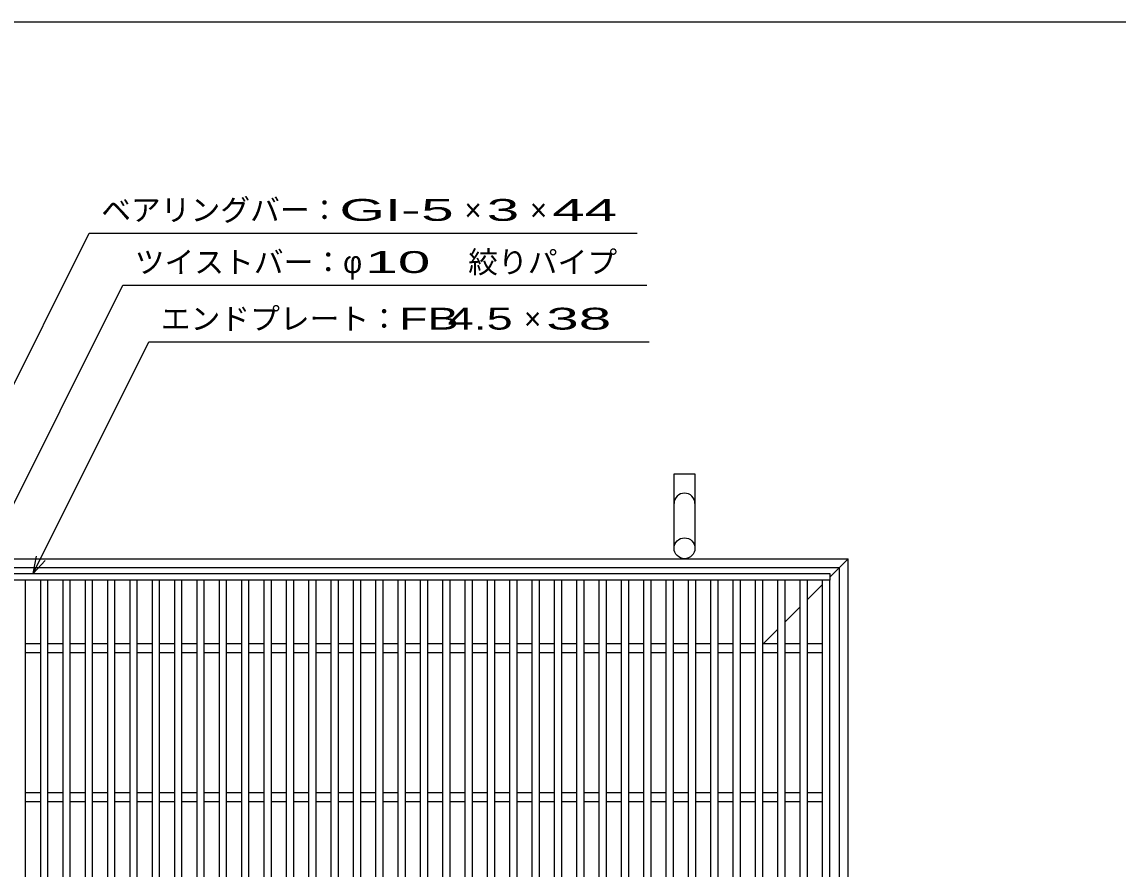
# Model space of a CAD drawing. Units: millimetres, scale not verified. Extents: x -1456 to 1385, y -1026 to 843.
# Drawn here: x -932 to -196, y 274 to 843 of the extents above; entities that cross this region are included whole.
import ezdxf
from ezdxf.enums import TextEntityAlignment as Align

# ---------------------------------------------------------------- set-up
doc = ezdxf.new("R2010")
doc.units = ezdxf.units.MM
doc.header["$LTSCALE"] = 8
for name, color, linetype, lineweight in [('0_2', 150, 'Continuous', 25), ('16', 3, 'Continuous', 25), ('19', 6, 'Continuous', 25), ('22', 4, 'Continuous', 25)]:
    doc.layers.add(name, color=color, linetype=linetype, lineweight=lineweight)
doc.styles.add('ベクトル', font='')
doc.styles.get('ベクトル').set_extended_font_data('ベクトル')

msp = doc.modelspace()

# ---------------------------------------------------------------- linework, layer by layer
at = {"layer": '0_2'}
msp.add_line((-1383.2, 842.8), (1384.8, 842.8), dxfattribs=at)
at = {"layer": '16'}
for p, q in [((-1085, 472.5), (-390, 472.5)), ((-390, 472.5), (-390, 468)), ((-390, 468), (-1085, 468)), ((-930, 468), (-935, 468)), ((-930, -223), (-930, 468)), ((-920, 468), (-920, -223)), ((-915, 468), (-920, 468)), ((-915, -223), (-915, 468)), ((-905, 468), (-905, -223)), ((-900, 468), (-905, 468)), ((-900, -223), (-900, 468)), ((-890, 468), (-890, -223)), ((-885, 468), (-890, 468)), ((-885, -223), (-885, 468)), ((-875, 468), (-875, -223)), ((-870, 468), (-875, 468)), ((-870, -223), (-870, 468)), ((-860, 468), (-860, -223)), ((-855, 468), (-860, 468)), ((-855, -223), (-855, 468)), ((-845, 468), (-845, -223)), ((-840, 468), (-845, 468)), ((-840, -223), (-840, 468)), ((-830, 468), (-830, -223)), ((-825, 468), (-830, 468)), ((-825, -223), (-825, 468)), ((-815, 468), (-815, -223)), ((-810, 468), (-815, 468)), ((-810, -223), (-810, 468)), ((-800, 468), (-800, -223)), ((-795, 468), (-800, 468)), ((-795, -223), (-795, 468)), ((-785, 468), (-785, -223)), ((-780, 468), (-785, 468)), ((-780, -223), (-780, 468)), ((-770, 468), (-770, -223)), ((-765, 468), (-770, 468)), ((-765, -223), (-765, 468)), ((-755, 468), (-755, -223)), ((-750, 468), (-755, 468)), ((-750, -223), (-750, 468)), ((-740, 468), (-740, -223)), ((-735, 468), (-740, 468)), ((-735, -223), (-735, 468)), ((-725, 468), (-725, -223)), ((-720, 468), (-725, 468)), ((-720, -223), (-720, 468)), ((-710, 468), (-710, -223)), ((-705, 468), (-710, 468)), ((-705, -223), (-705, 468)), ((-695, 468), (-695, -223)), ((-690, 468), (-695, 468)), ((-690, -223), (-690, 468)), ((-680, 468), (-680, -223)), ((-675, 468), (-680, 468)), ((-675, -223), (-675, 468)), ((-665, 468), (-665, -223)), ((-660, 468), (-665, 468)), ((-660, -223), (-660, 468)), ((-650, 468), (-650, -223)), ((-645, 468), (-650, 468)), ((-645, -223), (-645, 468)), ((-635, 468), (-635, -223)), ((-630, 468), (-635, 468)), ((-630, -223), (-630, 468)), ((-620, 468), (-620, -223)), ((-615, 468), (-620, 468)), ((-615, -223), (-615, 468)), ((-605, 468), (-605, -223)), ((-600, 468), (-605, 468)), ((-600, -223), (-600, 468)), ((-590, 468), (-590, -223)), ((-585, 468), (-590, 468)), ((-585, -223), (-585, 468)), ((-575, 468), (-575, -223)), ((-570, 468), (-575, 468)), ((-570, -223), (-570, 468)), ((-560, 468), (-560, -223)), ((-555, 468), (-560, 468)), ((-555, -223), (-555, 468)), ((-545, 468), (-545, -223)), ((-540, 468), (-545, 468)), ((-540, -223), (-540, 468)), ((-530, 468), (-530, -223)), ((-525, 468), (-530, 468)), ((-525, -223), (-525, 468)), ((-515, 468), (-515, -223)), ((-510, 468), (-515, 468)), ((-510, -223), (-510, 468)), ((-500, 468), (-500, -223)), ((-495, 468), (-500, 468)), ((-495, -223), (-495, 468)), ((-485, 468), (-485, -223)), ((-480, 468), (-485, 468)), ((-480, -223), (-480, 468)), ((-470, 468), (-470, -223)), ((-465, 468), (-470, 468)), ((-465, -223), (-465, 468)), ((-455, 468), (-455, -223)), ((-450, 468), (-455, 468)), ((-450, -223), (-450, 468)), ((-440, 468), (-440, -223)), ((-435, 468), (-440, 468)), ((-435, -223), (-435, 468)), ((-425, 468), (-425, -223)), ((-420, 468), (-425, 468)), ((-420, -223), (-420, 468)), ((-410, 468), (-410, -223)), ((-405, 468), (-410, 468)), ((-405, -223), (-405, 468)), ((-395, 468), (-395, -223)), ((-390, 468), (-395, 468)), ((-390, -223), (-390, 468)), ((-930, 425.5), (-920, 425.5)), ((-915, 425.5), (-905, 425.5)), ((-900, 425.5), (-890, 425.5)), ((-885, 425.5), (-875, 425.5)), ((-870, 425.5), (-860, 425.5)), ((-855, 425.5), (-845, 425.5)), ((-840, 425.5), (-830, 425.5)), ((-825, 425.5), (-815, 425.5)), ((-810, 425.5), (-800, 425.5)), ((-795, 425.5), (-785, 425.5)), ((-780, 425.5), (-770, 425.5)), ((-765, 425.5), (-755, 425.5)), ((-750, 425.5), (-740, 425.5)), ((-735, 425.5), (-725, 425.5)), ((-720, 425.5), (-710, 425.5)), ((-705, 425.5), (-695, 425.5)), ((-690, 425.5), (-680, 425.5)), ((-675, 425.5), (-665, 425.5)), ((-660, 425.5), (-650, 425.5)), ((-645, 425.5), (-635, 425.5)), ((-630, 425.5), (-620, 425.5)), ((-615, 425.5), (-605, 425.5)), ((-600, 425.5), (-590, 425.5)), ((-585, 425.5), (-575, 425.5)), ((-570, 425.5), (-560, 425.5)), ((-555, 425.5), (-545, 425.5)), ((-540, 425.5), (-530, 425.5)), ((-525, 425.5), (-515, 425.5)), ((-510, 425.5), (-500, 425.5)), ((-495, 425.5), (-485, 425.5)), ((-480, 425.5), (-470, 425.5)), ((-465, 425.5), (-455, 425.5)), ((-450, 425.5), (-440, 425.5)), ((-435, 425.5), (-425, 425.5)), ((-420, 425.5), (-410, 425.5)), ((-405, 425.5), (-395, 425.5)), ((-930, 419.5), (-920, 419.5)), ((-915, 419.5), (-905, 419.5)), ((-900, 419.5), (-890, 419.5)), ((-885, 419.5), (-875, 419.5)), ((-870, 419.5), (-860, 419.5)), ((-855, 419.5), (-845, 419.5)), ((-840, 419.5), (-830, 419.5)), ((-825, 419.5), (-815, 419.5)), ((-810, 419.5), (-800, 419.5)), ((-795, 419.5), (-785, 419.5)), ((-780, 419.5), (-770, 419.5)), ((-765, 419.5), (-755, 419.5)), ((-750, 419.5), (-740, 419.5)), ((-735, 419.5), (-725, 419.5)), ((-720, 419.5), (-710, 419.5)), ((-705, 419.5), (-695, 419.5)), ((-690, 419.5), (-680, 419.5)), ((-675, 419.5), (-665, 419.5)), ((-660, 419.5), (-650, 419.5)), ((-645, 419.5), (-635, 419.5)), ((-630, 419.5), (-620, 419.5)), ((-615, 419.5), (-605, 419.5)), ((-600, 419.5), (-590, 419.5)), ((-585, 419.5), (-575, 419.5)), ((-570, 419.5), (-560, 419.5)), ((-555, 419.5), (-545, 419.5)), ((-540, 419.5), (-530, 419.5)), ((-525, 419.5), (-515, 419.5)), ((-510, 419.5), (-500, 419.5)), ((-495, 419.5), (-485, 419.5)), ((-480, 419.5), (-470, 419.5)), ((-465, 419.5), (-455, 419.5)), ((-450, 419.5), (-440, 419.5)), ((-435, 419.5), (-425, 419.5)), ((-420, 419.5), (-410, 419.5)), ((-405, 419.5), (-395, 419.5)), ((-930, 325.5), (-920, 325.5)), ((-915, 325.5), (-905, 325.5)), ((-900, 325.5), (-890, 325.5)), ((-885, 325.5), (-875, 325.5)), ((-870, 325.5), (-860, 325.5)), ((-855, 325.5), (-845, 325.5)), ((-840, 325.5), (-830, 325.5)), ((-825, 325.5), (-815, 325.5)), ((-810, 325.5), (-800, 325.5)), ((-795, 325.5), (-785, 325.5)), ((-780, 325.5), (-770, 325.5)), ((-765, 325.5), (-755, 325.5)), ((-750, 325.5), (-740, 325.5)), ((-735, 325.5), (-725, 325.5)), ((-720, 325.5), (-710, 325.5)), ((-705, 325.5), (-695, 325.5)), ((-690, 325.5), (-680, 325.5)), ((-675, 325.5), (-665, 325.5)), ((-660, 325.5), (-650, 325.5)), ((-645, 325.5), (-635, 325.5)), ((-630, 325.5), (-620, 325.5)), ((-615, 325.5), (-605, 325.5)), ((-600, 325.5), (-590, 325.5)), ((-585, 325.5), (-575, 325.5)), ((-570, 325.5), (-560, 325.5)), ((-555, 325.5), (-545, 325.5)), ((-540, 325.5), (-530, 325.5)), ((-525, 325.5), (-515, 325.5)), ((-510, 325.5), (-500, 325.5)), ((-495, 325.5), (-485, 325.5)), ((-480, 325.5), (-470, 325.5)), ((-465, 325.5), (-455, 325.5)), ((-450, 325.5), (-440, 325.5)), ((-435, 325.5), (-425, 325.5)), ((-420, 325.5), (-410, 325.5)), ((-405, 325.5), (-395, 325.5)), ((-930, 319.5), (-920, 319.5)), ((-915, 319.5), (-905, 319.5)), ((-900, 319.5), (-890, 319.5)), ((-885, 319.5), (-875, 319.5)), ((-870, 319.5), (-860, 319.5)), ((-855, 319.5), (-845, 319.5)), ((-840, 319.5), (-830, 319.5)), ((-825, 319.5), (-815, 319.5)), ((-810, 319.5), (-800, 319.5)), ((-795, 319.5), (-785, 319.5)), ((-780, 319.5), (-770, 319.5)), ((-765, 319.5), (-755, 319.5)), ((-750, 319.5), (-740, 319.5)), ((-735, 319.5), (-725, 319.5)), ((-720, 319.5), (-710, 319.5)), ((-705, 319.5), (-695, 319.5)), ((-690, 319.5), (-680, 319.5)), ((-675, 319.5), (-665, 319.5)), ((-660, 319.5), (-650, 319.5)), ((-645, 319.5), (-635, 319.5)), ((-630, 319.5), (-620, 319.5)), ((-615, 319.5), (-605, 319.5)), ((-600, 319.5), (-590, 319.5)), ((-585, 319.5), (-575, 319.5)), ((-570, 319.5), (-560, 319.5)), ((-555, 319.5), (-545, 319.5)), ((-540, 319.5), (-530, 319.5)), ((-525, 319.5), (-515, 319.5)), ((-510, 319.5), (-500, 319.5)), ((-495, 319.5), (-485, 319.5)), ((-480, 319.5), (-470, 319.5)), ((-465, 319.5), (-455, 319.5)), ((-450, 319.5), (-440, 319.5)), ((-435, 319.5), (-425, 319.5)), ((-420, 319.5), (-410, 319.5)), ((-405, 319.5), (-395, 319.5))]:
    msp.add_line(p, q, dxfattribs=at)
at = {"layer": '19'}
for p, q in [((-494.5, 489.5), (-494.5, 539.5)), ((-494.5, 539.5), (-480.5, 539.5)), ((-480.5, 539.5), (-480.5, 489.5)), ((-1097.5, 482.5), (-377.5, 482.5)), ((-390, 470), (-377.5, 482.5)), ((-377.5, -237.5), (-377.5, 482.5)), ((-1091.5, 476.5), (-383.5, 476.5)), ((-383.5, -231.5), (-383.5, 476.5)), ((-405, 455), (-395, 465)), ((-420, 440), (-410, 450)), ((-434.5, 425.5), (-425, 435))]:
    msp.add_line(p, q, dxfattribs=at)
msp.add_circle((-487.5, 489.5), 7, dxfattribs=at)
msp.add_arc((-487.5, 519.5), 7, 0, 180, dxfattribs=at)
at = {"layer": '22'}
for p, q in [((-1050, 375.5), (-887.25, 701)), ((-887.25, 701), (-519.25, 701)), ((-985, 425.5), (-864.75, 666)), ((-864.75, 666), (-512.75, 666)), ((-925, 472.5), (-847.25, 628)), ((-847.25, 628), (-511.25, 628)), ((-925, 472.5), (-922.6, 484.18)), ((-925, 472.5), (-917, 481.3))]:
    msp.add_line(p, q, dxfattribs=at)

# ---------------------------------------------------------------- texts
at = {"layer": '22', "color": 2, "style": 'ベクトル'}
for s, p in [('ベアリングバー：', (-879.25, 716.6)), ('×', (-635.25, 716.6)), ('×', (-591.25, 716.6)), ('ツイストバー：', (-856.75, 681.6)), ('φ', (-716.75, 681.6)), ('絞りパイプ', (-632.75, 681.6)), ('エンドプレート：', (-839.25, 643.6)), ('×', (-595.25, 643.6))]:
    msp.add_text(s, height=14.66, dxfattribs=at).set_placement(p, align=Align.MIDDLE_LEFT)
for s, width, p in [('GI-', 2, (-719.25, 716.6)), (' 5 ', 2, (-675.25, 716.6)), (' 3 ', 2, (-631.25, 716.6)), (' 44 ', 2, (-587.25, 716.6)), (' 10 ', 2, (-712.75, 681.6)), ('FB', 1.6, (-679.25, 643.6)), (' 4.5 ', 1.6, (-655.25, 643.6)), (' 38 ', 2, (-591.25, 643.6))]:
    msp.add_text(s, height=14.66, dxfattribs=dict(at, width=width)).set_placement(p, align=Align.MIDDLE_LEFT)

doc.saveas('drawing.dxf')
